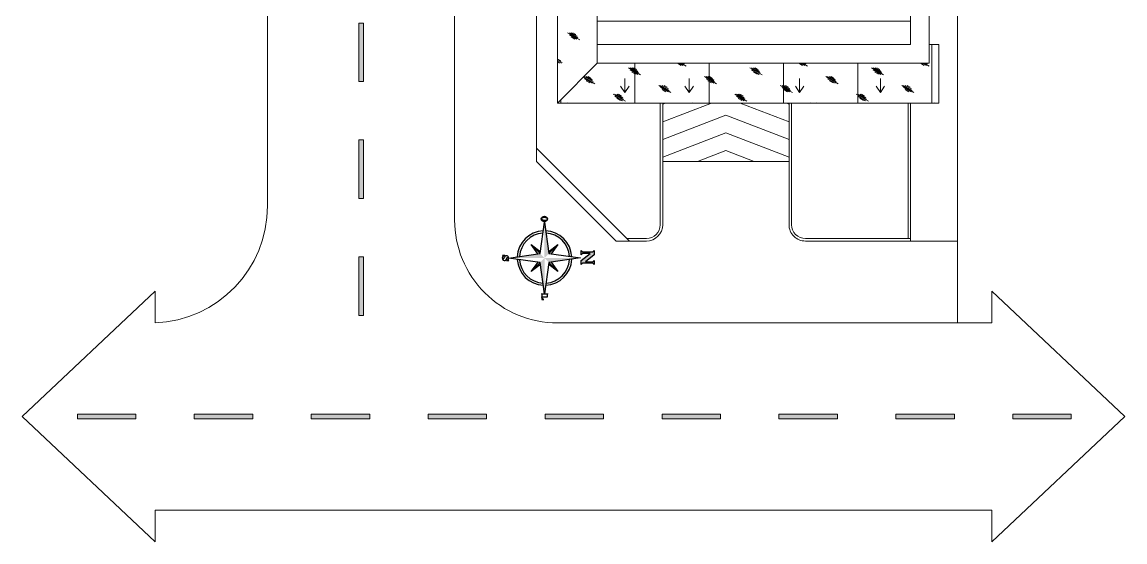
# Model space of a CAD drawing. Header units: millimetres. Extents: x -213 to 151, y -74 to 135.
# Drawn here: x -212.81 to -165.65, y 70.47 to 92.69 of the extents above; entities that cross this region are included whole.
import ezdxf

# ---------------------------------------------------------------- set-up
doc = ezdxf.new("R2010")
doc.units = ezdxf.units.MM
doc.header["$LTSCALE"] = 15
doc.layers.add('G', color=8, linetype='Continuous')
doc.layers.add('NORTE', color=33, linetype='Continuous')
pattern_1 = [(330, (-230.9788, 404.2198), (0.6495, 1.124967), [0.42, -1.08]), (330, (-230.9038, 404.0398), (0.6495, 1.124967), [0.18, -1.32]), (330, (-230.9038, 404.2198), (0.6495, 1.124967), [0.3, -1.2]), (330, (-230.9788, 404.1298), (0.6495, 1.124967), [0.375, -1.125]), (330, (-231.0538, 404.2198), (0.6495, 1.124967), [0.6, -0.9]), (330, (-230.8288, 404.2198), (0.6495, 1.124967), [0.15, -1.35])]

# ---------------------------------------------------------------- blocks, each defined once
blk = doc.blocks.new('north1')
at = {"layer": 'NORTE'}
blk.add_hatch(color=256, dxfattribs=at).paths.add_polyline_path([(0.88, 24.29), (2.29, 24.29), (1.82, 24.76), (1.82, 28.18), (2.29, 28.65), (0.88, 28.65), (1.35, 28.18), (1.35, 25.7), (-0.99, 28.65), (-2.4, 28.65), (-1.93, 28.18), (-1.93, 24.76), (-2.4, 24.29), (-0.99, 24.29), (-1.46, 24.76), (-1.46, 27.24)])
h = blk.add_hatch(color=72, dxfattribs=at)
h.paths.add_polyline_path([(0.07, 24), (0.07, 12), (1.57, 13.5)])
h.paths.add_polyline_path([(0.07, 12), (1.57, 10.5), (12.07, 12)])
h.paths.add_polyline_path([(0.07, 12), (-1.43, 10.5), (0.07, 0)])
h.paths.add_polyline_path([(0.07, 12), (-1.43, 13.5), (-11.93, 12)])
at = {"color": 130}
for p, q in [((0, 0), (-0.25, -0.03)), ((0.11, -0.01), (0, 0)), ((0.81, 0.01), (0.53, -0.16)), ((0.81, -0.34), (0.81, 0.01)), ((-0.84, -1.3), (-0.84, -1.5)), ((-0.76, -1.3), (-0.84, -1.3)), ((-0.84, -1.5), (-0.84, -1.7)), ((-0.84, -1.7), (-0.84, -1.91)), ((-0.84, -1.91), (-0.84, -2.11)), ((-0.84, -2.11), (-0.57, -1.93)), ((-0.73, -0.47), (-0.76, -0.7)), ((-0.76, -0.7), (-0.75, -0.86)), ((-0.76, -1.32), (-0.76, -1.3)), ((-0.76, -1.41), (-0.76, -1.32)), ((-0.74, -1.5), (-0.76, -1.41)), ((-0.75, -0.86), (-0.68, -1.01)), ((-0.72, -1.57), (-0.74, -1.5)), ((-0.62, -0.28), (-0.73, -0.47)), ((-0.69, -1.64), (-0.72, -1.57)), ((-0.65, -1.71), (-0.69, -1.64)), ((-0.68, -1.01), (-0.57, -1.15)), ((-0.55, -1.82), (-0.65, -1.71)), ((-0.46, -0.13), (-0.62, -0.28)), ((-0.57, -1.15), (-0.41, -1.28)), ((-0.57, -1.93), (-0.46, -2)), ((-0.44, -1.91), (-0.55, -1.82)), ((-0.25, -0.03), (-0.46, -0.13)), ((-0.46, -2), (-0.36, -2.05)), ((-0.33, -1.97), (-0.44, -1.91)), ((-0.41, -1.28), (-0.21, -1.4)), ((-0.36, -2.05), (-0.26, -2.09)), ((-0.21, -2.01), (-0.33, -1.97)), ((-0.26, -2.09), (-0.16, -2.11)), ((-0.21, -0.3), (-0.2, -0.22)), ((-0.21, -0.34), (-0.21, -0.3)), ((-0.2, -0.37), (-0.21, -0.34)), ((-0.21, -1.4), (-0.02, -1.5)), ((-0.08, -2.03), (-0.21, -2.01)), ((-0.2, -0.22), (-0.16, -0.16)), ((-0.18, -0.4), (-0.2, -0.37)), ((-0.16, -0.43), (-0.18, -0.4)), ((-0.16, -0.16), (-0.11, -0.12)), ((-0.13, -0.45), (-0.16, -0.43)), ((-0.16, -2.11), (-0.05, -2.11)), ((-0.1, -0.47), (-0.13, -0.45)), ((-0.11, -0.12), (-0.04, -0.09)), ((-0.07, -0.5), (-0.1, -0.47)), ((0.03, -2.01), (-0.08, -2.03)), ((-0.02, -0.52), (-0.07, -0.5)), ((-0.05, -2.11), (0.06, -2.1)), ((-0.04, -0.09), (0.05, -0.08)), ((0.05, -0.56), (-0.02, -0.52)), ((-0.02, -1.5), (0.08, -1.56)), ((0.12, -1.98), (0.03, -2.01)), ((0.05, -0.08), (0.18, -0.09)), ((0.14, -0.62), (0.05, -0.56)), ((0.06, -2.1), (0.17, -2.09)), ((0.08, -1.56), (0.16, -1.62)), ((0.21, -0.02), (0.11, -0.01)), ((0.19, -1.94), (0.12, -1.98)), ((0.27, -0.69), (0.14, -0.62)), ((0.16, -1.62), (0.21, -1.67)), ((0.17, -2.09), (0.28, -2.06)), ((0.18, -0.09), (0.3, -0.13)), ((0.23, -1.87), (0.19, -1.94)), ((0.32, -0.05), (0.21, -0.02)), ((0.21, -1.67), (0.24, -1.73)), ((0.25, -1.79), (0.23, -1.87)), ((0.24, -1.73), (0.25, -1.79)), ((0.38, -0.75), (0.27, -0.69)), ((0.28, -2.06), (0.39, -2.03)), ((0.3, -0.13), (0.43, -0.19)), ((0.42, -0.1), (0.32, -0.05)), ((0.48, -0.81), (0.38, -0.75)), ((0.39, -2.03), (0.49, -1.99)), ((0.53, -0.16), (0.42, -0.1)), ((0.43, -0.19), (0.53, -0.26)), ((0.56, -0.87), (0.48, -0.81)), ((0.49, -1.99), (0.61, -1.9)), ((0.53, -0.26), (0.62, -0.35)), ((0.63, -0.92), (0.56, -0.87)), ((0.61, -1.9), (0.71, -1.8)), ((0.62, -0.35), (0.66, -0.41)), ((0.71, -1), (0.63, -0.92)), ((0.66, -0.41), (0.69, -0.47)), ((0.69, -0.47), (0.71, -0.54)), ((0.71, -0.54), (0.72, -0.61)), ((0.77, -1.09), (0.71, -1)), ((0.71, -1.8), (0.79, -1.68)), ((0.72, -0.61), (0.73, -0.69)), ((0.73, -0.69), (0.81, -0.69)), ((0.81, -1.18), (0.77, -1.09)), ((0.79, -1.68), (0.83, -1.55)), ((0.81, -0.69), (0.81, -0.34)), ((0.81, -0.69), (0.81, -0.69)), ((0.83, -1.28), (0.81, -1.18)), ((0.84, -1.4), (0.83, -1.28)), ((0.83, -1.55), (0.84, -1.4))]:
    blk.add_line(p, q, dxfattribs=at)
blk.add_lwpolyline([(13.95, 11.02), (13.95, 11.39), (13.95, 11.76), (13.89, 11.76), (13.82, 11.54), (13.69, 11.35), (13.52, 11.21), (13.31, 11.12), (13.06, 11.09), (13.06, 11.32), (13.06, 11.55), (13.06, 11.78), (13.06, 12.01), (13.06, 13.02), (12.69, 13.02), (12.45, 13.02), (12.21, 13.02), (11.97, 13.02), (11.97, 12.95), (12.2, 12.95), (12.2, 12.72), (12.2, 12.49), (12.2, 12.25), (12.2, 12.02), (12.2, 11.79), (12.2, 11.56), (12.2, 11.32), (12.2, 11.09), (11.97, 11.09), (11.97, 11.02), (12.21, 11.02), (12.46, 11.02), (12.71, 11.02), (12.96, 11.02), (13.2, 11.02), (13.46, 11.02), (13.7, 11.02), (13.95, 11.02), (13.95, 11.02)], dxfattribs=at)
for centre, major_axis, ratio in [((-13.01, 12), (0, -1.06), 0.842716), ((-13.05, 12), (0.011, 0.968), 0.556892)]:
    blk.add_ellipse(centre, major_axis=major_axis, ratio=ratio, dxfattribs=at)
at = {"layer": 'NORTE', "color": 210}
for p, q in [((-4.43, 16.5), (-1.43, 13.5)), ((4.57, 16.5), (1.57, 13.5)), ((-4.43, 7.5), (-1.43, 10.5)), ((1.57, 10.5), (4.57, 7.5))]:
    blk.add_line(p, q, dxfattribs=at)
at = {"layer": 'NORTE'}
blk.add_lwpolyline([(-1.46, 24.76), (-0.99, 24.29), (-0.99, 24.29), (-2.4, 24.29), (-2.4, 24.29), (-1.93, 24.76), (-1.93, 28.18), (-2.4, 28.65), (-2.4, 28.65), (-0.99, 28.65), (1.35, 25.7), (1.35, 28.18), (0.88, 28.65), (0.88, 28.65), (2.29, 28.65), (2.29, 28.65), (1.82, 28.18), (1.82, 24.76), (2.29, 24.29), (2.29, 24.29), (0.88, 24.29), (-1.46, 27.24), (-1.46, 24.76)], dxfattribs=at)
at = {"layer": 'NORTE', "color": 72}
blk.add_lwpolyline([(-1.43, 10.5), (-11.93, 12), (-1.43, 13.5), (0.07, 24), (1.57, 13.5), (12.07, 12), (1.57, 10.5), (0.07, 0)], close=True, dxfattribs=at)
at = {"layer": 'NORTE', "color": 210}
for points in [[(-2.11, 13.4), (-4.43, 16.5), (-1.34, 14.18)], [(1.47, 14.18), (4.57, 16.5), (2.24, 13.4)], [(-1.34, 9.82), (-4.43, 7.5), (-2.11, 10.6)], [(2.24, 10.6), (4.57, 7.5), (1.47, 9.82)]]:
    blk.add_lwpolyline(points, dxfattribs=at)
at = {"layer": 'NORTE', "color": 7}
for start, end in [(92.5891, 177.4109), (2.5891, 87.4109), (182.5891, 267.4109), (272.5891, 357.4109)]:
    blk.add_arc((0.07, 12), 9.12, start, end, dxfattribs=at)
at = {"layer": 'NORTE', "color": 12}
for start, end in [(93.5464, 176.4536), (3.5464, 86.4536), (183.5464, 266.4536), (273.5464, 356.4536)]:
    blk.add_arc((0.07, 12), 8.39, start, end, dxfattribs=at)

msp = doc.modelspace()

# ---------------------------------------------------------------- hatches: boundary and pattern name
at = {"lineweight": 0}
h = msp.add_hatch(dxfattribs=at)
h.set_pattern_fill('ANSI31', color=149, angle=315)
h.set_pattern_definition([(360, (-231.0538, 404.2198), (-5e-14, 3.175), [])])
h.paths.add_polyline_path([(-188.214, 124.125), (-187.414, 124.125), (-187.414, 124.525), (-189.914, 124.525), (-189.914, 90.925), (-188.214, 90.925)])
at = {"linetype": 'Continuous', "lineweight": 0}
h = msp.add_hatch(dxfattribs=at)
h.set_pattern_fill('GLASS', color=149, scale=1.5, angle=270, pattern_type=2)
h.set_pattern_definition(pattern_1)
h.paths.add_polyline_path([(-188.214, 90.925), (-188.214, 124.125), (-189.914, 124.125), (-189.914, 90.925)])
at = {"linetype": 'Continuous', "lineweight": 13}
h = msp.add_hatch(color=2, dxfattribs=at)
h.dxf.hatch_style = 1
h.paths.add_polyline_path([(-198.214, 90.145), (-198.214, 92.645), (-198.414, 92.645), (-198.414, 90.145)])
at = {"lineweight": 0}
h = msp.add_hatch(dxfattribs=at)
h.set_pattern_fill('ANSI31', color=149, angle=45)
h.set_pattern_definition([(90, (-231.0538, 404.2198), (-3.175, -5e-14), [])])
h.paths.add_polyline_path([(-174.014, 91.725), (-174.014, 90.925), (-188.214, 90.925), (-189.914, 89.225), (-173.614, 89.225), (-173.614, 91.725)])
at = {"linetype": 'Continuous', "lineweight": 0}
h = msp.add_hatch(dxfattribs=at)
h.set_pattern_fill('GLASS', color=149, scale=1.5, angle=270, pattern_type=2)
h.set_pattern_definition(pattern_1)
h.paths.add_polyline_path([(-174.014, 91.725), (-174.014, 90.925), (-188.214, 90.925), (-189.914, 89.225), (-173.614, 89.225), (-173.614, 91.725)])
at = {"linetype": 'Continuous', "lineweight": 13}
h = msp.add_hatch(color=2, dxfattribs=at)
h.dxf.hatch_style = 1
h.paths.add_polyline_path([(-198.214, 85.145), (-198.214, 87.645), (-198.414, 87.645), (-198.414, 85.145)])
h = msp.add_hatch(color=2, dxfattribs=at)
h.dxf.hatch_style = 1
h.paths.add_polyline_path([(-198.214, 80.145), (-198.214, 82.645), (-198.414, 82.645), (-198.414, 80.145)])
h = msp.add_hatch(color=2, dxfattribs=at)
h.dxf.hatch_style = 1
h.paths.add_polyline_path([(-207.944, 75.725), (-207.944, 75.925), (-210.444, 75.925), (-210.444, 75.725)])
h = msp.add_hatch(color=2, dxfattribs=at)
h.dxf.hatch_style = 1
h.paths.add_polyline_path([(-202.944, 75.725), (-202.944, 75.925), (-205.444, 75.925), (-205.444, 75.725)])
h = msp.add_hatch(color=2, dxfattribs=at)
h.dxf.hatch_style = 1
h.paths.add_polyline_path([(-197.944, 75.725), (-197.944, 75.925), (-200.444, 75.925), (-200.444, 75.725)])
h = msp.add_hatch(color=2, dxfattribs=at)
h.dxf.hatch_style = 1
h.paths.add_polyline_path([(-192.944, 75.725), (-192.944, 75.925), (-195.444, 75.925), (-195.444, 75.725)])
h = msp.add_hatch(color=2, dxfattribs=at)
h.dxf.hatch_style = 1
h.paths.add_polyline_path([(-187.944, 75.725), (-187.944, 75.925), (-190.444, 75.925), (-190.444, 75.725)])
h = msp.add_hatch(color=2, dxfattribs=at)
h.dxf.hatch_style = 1
h.paths.add_polyline_path([(-182.944, 75.725), (-182.944, 75.925), (-185.444, 75.925), (-185.444, 75.725)])
h = msp.add_hatch(color=2, dxfattribs=at)
h.dxf.hatch_style = 1
h.paths.add_polyline_path([(-177.944, 75.725), (-177.944, 75.925), (-180.444, 75.925), (-180.444, 75.725)])
h = msp.add_hatch(color=2, dxfattribs=at)
h.dxf.hatch_style = 1
h.paths.add_polyline_path([(-172.944, 75.725), (-172.944, 75.925), (-175.444, 75.925), (-175.444, 75.725)])
h = msp.add_hatch(color=2, dxfattribs=at)
h.dxf.hatch_style = 1
h.paths.add_polyline_path([(-167.944, 75.725), (-167.944, 75.925), (-170.444, 75.925), (-170.444, 75.725)])

# ---------------------------------------------------------------- linework, layer by layer
at = {"linetype": 'Continuous', "lineweight": 0}
for p, q in [((-185.524, 84.025), (-185.524, 89.225)), ((-185.414, 84.025), (-185.414, 89.225)), ((-186.841, 83.325), (-190.814, 87.297)), ((-187.407, 83.325), (-190.814, 86.732)), ((-186.951, 83.435), (-186.114, 83.435)), ((-186.841, 83.325), (-186.114, 83.325))]:
    msp.add_line(p, q, dxfattribs=at)
at = {"linetype": 'Continuous', "lineweight": 13}
for points in [[(-202.314, 129.735), (-202.314, 84.825, -0.403149), (-207.124, 79.828, -0.403149)], [(-194.314, 129.735), (-194.314, 84.225, 0.414214), (-189.914, 79.825), (-171.334, 79.825)]]:
    msp.add_lwpolyline(points, format="xyb", dxfattribs=at)
at = {"color": 1, "lineweight": 0}
msp.add_lwpolyline([(-174.814, 83.325), (-172.814, 83.325), (-172.814, 125.325), (-190.814, 125.325), (-190.814, 125.325), (-190.814, 87.297)], dxfattribs=at)
at = {"color": 149, "lineweight": 0}
for points in [[(-189.914, 89.225), (-189.914, 124.125)], [(-189.914, 89.225), (-173.614, 89.225), (-173.614, 91.725), (-174.014, 91.725)], [(-188.214, 90.925), (-189.914, 89.225)], [(-188.214, 90.925), (-189.914, 89.225)]]:
    msp.add_lwpolyline(points, dxfattribs=at)
at = {"lineweight": 0}
msp.add_lwpolyline([(-174.014, 110.945), (-174.014, 124.125), (-188.214, 124.125), (-188.214, 90.925), (-174.014, 90.925), (-174.014, 103.525)], dxfattribs=at)
at = {"lineweight": 5}
msp.add_lwpolyline([(-174.814, 91.925), (-174.814, 103.525)], dxfattribs=at)
at = {"color": 2, "linetype": 'Continuous', "lineweight": 13}
for points in [[(-198.414, 92.645), (-198.414, 90.145), (-198.214, 90.145), (-198.214, 92.645)], [(-198.414, 87.645), (-198.414, 85.145), (-198.214, 85.145), (-198.214, 87.645)], [(-198.414, 82.645), (-198.414, 80.145), (-198.214, 80.145), (-198.214, 82.645)], [(-210.444, 75.925), (-210.444, 75.725), (-207.944, 75.725), (-207.944, 75.925)], [(-205.444, 75.925), (-205.444, 75.725), (-202.944, 75.725), (-202.944, 75.925)], [(-200.444, 75.925), (-200.444, 75.725), (-197.944, 75.725), (-197.944, 75.925)], [(-195.444, 75.925), (-195.444, 75.725), (-192.944, 75.725), (-192.944, 75.925)], [(-190.444, 75.925), (-190.444, 75.725), (-187.944, 75.725), (-187.944, 75.925)], [(-185.444, 75.925), (-185.444, 75.725), (-182.944, 75.725), (-182.944, 75.925)], [(-180.444, 75.925), (-180.444, 75.725), (-177.944, 75.725), (-177.944, 75.925)], [(-175.444, 75.925), (-175.444, 75.725), (-172.944, 75.725), (-172.944, 75.925)], [(-170.444, 75.925), (-170.444, 75.725), (-167.944, 75.725), (-167.944, 75.925)]]:
    msp.add_lwpolyline(points, close=True, dxfattribs=at)
at = {"linetype": 'Continuous', "lineweight": 13}
msp.add_lwpolyline([(-174.814, 91.725), (-174.814, 92.725), (-188.214, 92.725), (-188.214, 91.725)], close=True, dxfattribs=at)
at = {"color": 2, "linetype": 'Continuous', "lineweight": 13}
for points in [[(-185.301, 89.225), (-185.414, 89.181)], [(-180.014, 89.181), (-180.127, 89.225)]]:
    msp.add_lwpolyline(points, dxfattribs=at)
at = {"color": 2, "linetype": 'Continuous', "lineweight": 0}
for points in [[(-183.326, 89.225), (-185.414, 88.425)], [(-180.014, 88.425), (-182.102, 89.225)], [(-180.014, 87.668), (-182.714, 88.703), (-185.414, 87.668)], [(-180.014, 86.912), (-182.714, 87.946), (-185.414, 86.912)], [(-181.501, 86.725), (-182.714, 87.19), (-183.927, 86.725)]]:
    msp.add_lwpolyline(points, dxfattribs=at)
at = {"linetype": 'Continuous', "lineweight": 0}
for points in [[(-180.014, 87.725), (-180.014, 89.225)], [(-179.904, 87.725), (-179.904, 89.225)], [(-174.924, 89.225), (-174.924, 83.435)], [(-174.814, 89.225), (-174.814, 83.325)], [(-190.814, 87.297), (-190.814, 86.732)], [(-185.414, 86.725), (-180.014, 86.725)], [(-187.407, 83.325), (-186.841, 83.325)]]:
    msp.add_lwpolyline(points, dxfattribs=at)
for points in [[(-180.014, 87.725), (-180.014, 84.025, 0.414214), (-179.314, 83.325), (-174.814, 83.325)], [(-179.904, 87.725), (-179.904, 84.025, 0.414214), (-179.314, 83.435), (-174.814, 83.435)]]:
    msp.add_lwpolyline(points, format="xyb", dxfattribs=at)
at = {"linetype": 'Continuous', "lineweight": 13}
for points in [[(-172.814, 83.325), (-172.814, 79.825)], [(-207.124, 79.828), (-207.124, 81.184), (-212.809, 75.825), (-207.124, 70.466), (-207.124, 71.825)], [(-171.334, 79.825), (-171.334, 81.184), (-165.649, 75.825), (-171.334, 70.466), (-171.334, 71.825)], [(-186.789, 79.825), (-189.914, 79.825)], [(-171.334, 71.825), (-207.124, 71.825)]]:
    msp.add_lwpolyline(points, dxfattribs=at)
at = {"linetype": 'Continuous', "lineweight": 0}
for radius in [0.7, 0.59]:
    msp.add_arc((-186.114, 84.025), radius, 270, 0, dxfattribs=at)
at = {"layer": 'G', "lineweight": 0}
for points in [[(-187.034, 90.27), (-187.034, 89.67)], [(-184.284, 90.27), (-184.284, 89.67)], [(-179.561, 90.27), (-179.561, 89.67)], [(-176.104, 90.27), (-176.104, 89.67)], [(-187.034, 89.67), (-187.214, 89.95)], [(-187.034, 89.67), (-186.854, 89.95)], [(-184.284, 89.67), (-184.464, 89.95)], [(-184.284, 89.67), (-184.104, 89.95)], [(-179.561, 89.67), (-179.741, 89.95)], [(-179.561, 89.67), (-179.381, 89.95)], [(-176.104, 89.67), (-176.284, 89.95)], [(-176.104, 89.67), (-175.924, 89.95)]]:
    msp.add_lwpolyline(points, dxfattribs=at)

# ---------------------------------------------------------------- block references
at = {"xscale": 0.1277434062197425, "yscale": 0.1277434062197425, "zscale": 0.1277434062197425, "rotation": 270.1606582507859}
msp.add_blockref('north1', (-192.002, 82.603), dxfattribs=at)

doc.saveas('drawing.dxf')
